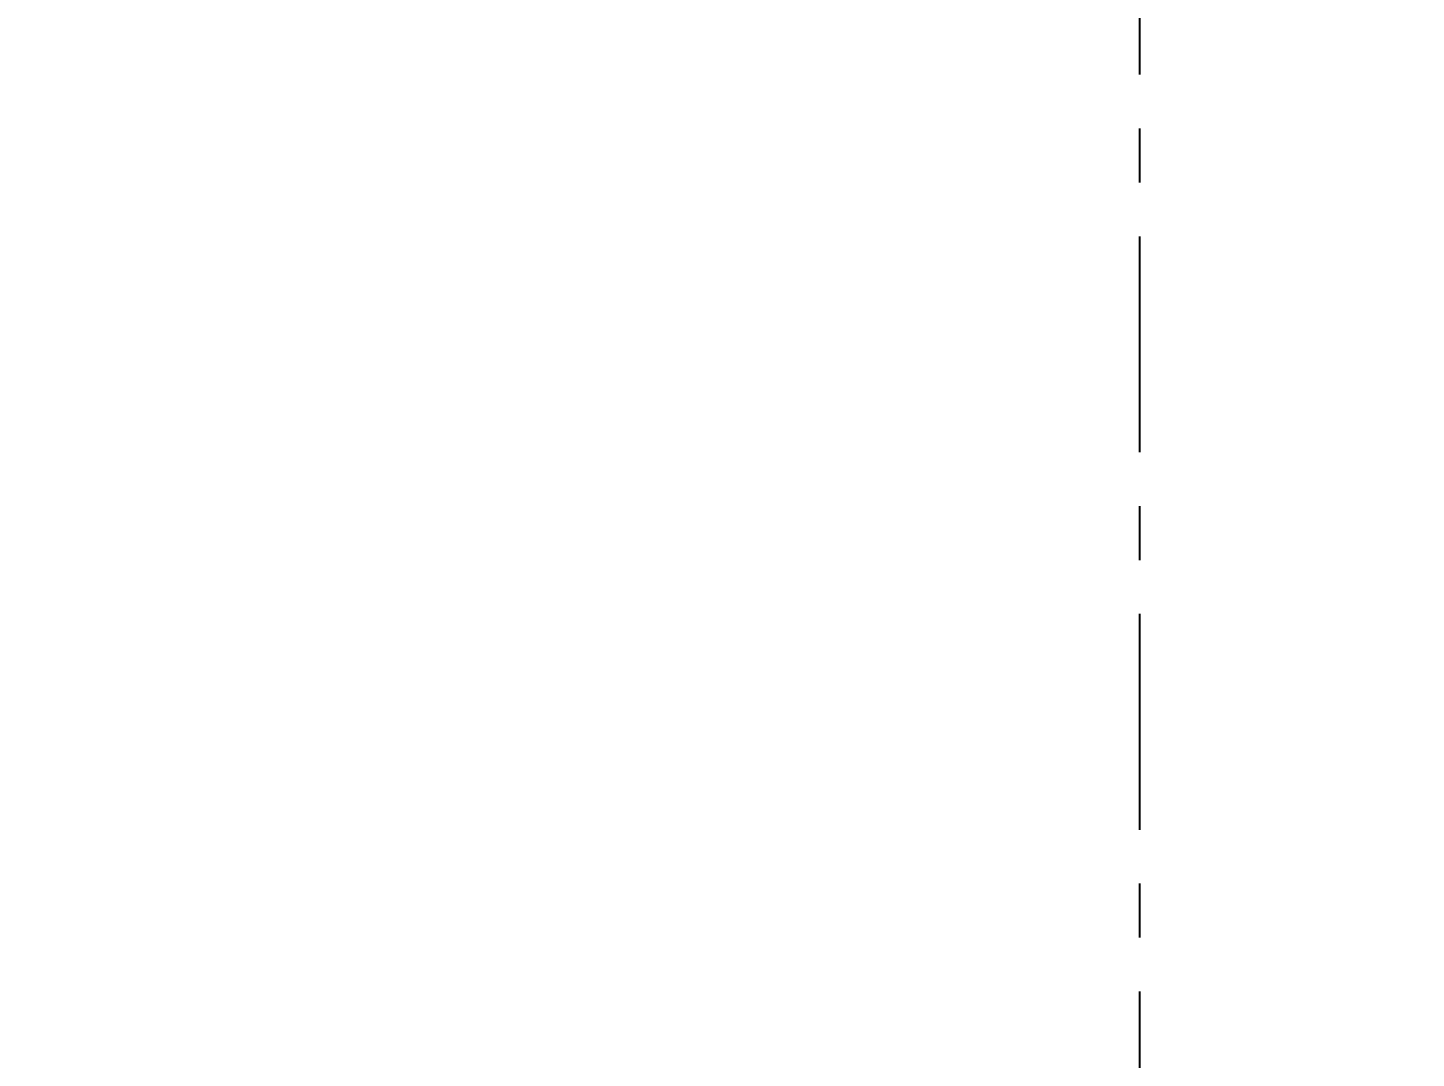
# Model space of a CAD drawing. Header units: millimetres. Extents: x -243740 to 150609, y -473655 to -165121.
# Drawn here: x -211709 to -203535, y -368725 to -362659 of the extents above; entities that cross this region are included whole.
import ezdxf

# ---------------------------------------------------------------- set-up
doc = ezdxf.new("R2010")
doc.units = ezdxf.units.MM
doc.linetypes.add('Линия сетки', pattern=[22.225, 12.7, -3.175, 3.175, -3.175])
doc.layers.add('DALLI', color=6, linetype='TRAY', lineweight=30)
doc.styles.add('ELine', font='txt.shx')
doc.linetypes.add('TRAY', pattern='A,12.119257,["_",ELine,S=4.5,R=90,X=0,Y=-1.555839],0.750382,["_",ELine,S=4.5,R=0,X=0,Y=-0.805849],1.314849,["_",ELine,S=4.5,R=0,X=0,Y=-0.805849],2.250029,["_",ELine,S=4.5,R=90,X=0,Y=-1.555839],13.565483', length=30)

msp = doc.modelspace()

# ---------------------------------------------------------------- linework, layer by layer
at = {"layer": 'DALLI', "color": 0, "linetype": 'Линия сетки', "lineweight": -3, "ltscale": 100}
msp.add_lwpolyline([(-205161.7, -353037.3), (-151490, -353037.3), (-151490, -382937.2), (-205161.7, -382937.2)], close=True, dxfattribs=at)
at = {"layer": 'Defpoints', "color": 3, "ltscale": 100}
msp.add_circle((-213422.9, -370448.4), 2134.5, dxfattribs=at)

doc.saveas('drawing.dxf')
